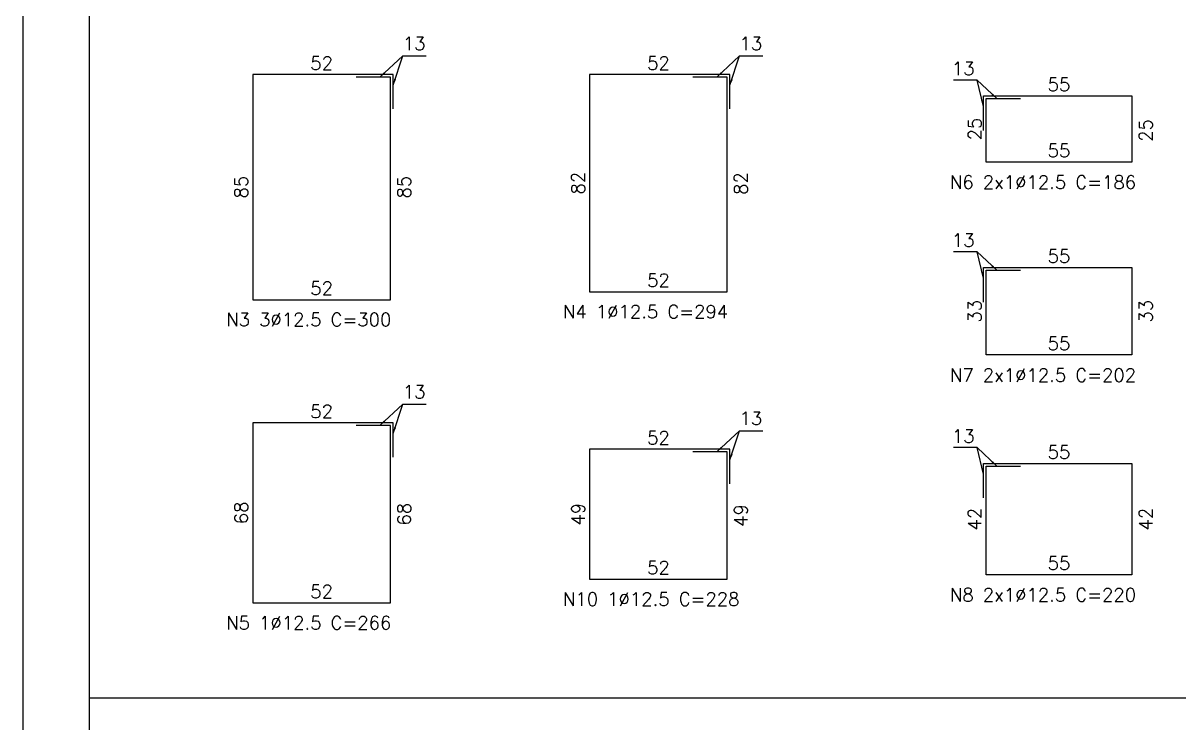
# Model space of a CAD drawing. Header units: centimetres. Extents: x 1658 to 19651, y 8294 to 11444.
# Drawn here: x 12168 to 13477, y 9878 to 10671 of the extents above; entities that cross this region are included whole.
import ezdxf

# ---------------------------------------------------------------- set-up
doc = ezdxf.new("R2010")
doc.units = ezdxf.units.CM
doc.header["$LTSCALE"] = 50
doc.header["$MEASUREMENT"] = 0
doc.header["$PDMODE"] = 67
for name, color, linetype in [('FORMATO-PRECON', 2, 'Continuous'), ('HACHURAS-PRECON', 1, 'Continuous'), ('LINHA-01-PRECON', 1, 'Continuous'), ('LINHA-04-PRECON', 4, 'Continuous'), ('X1', 2, 'Continuous')]:
    doc.layers.add(name, color=color, linetype=linetype)
doc.styles.add('PRECON-ROMANS', font='romans.shx')
doc.styles.get("Standard").update_dxf_attribs({"font": 'romans.shx'})
doc.dimstyles.new('ESC75-25', dxfattribs={"dimscale": 0, "dimtxt": 15, "dimasz": 7, "dimexe": 7, "dimexo": 7, "dimgap": 5.5, "dimtad": 1, "dimdec": 1, "dimlfac": 0.333333, "dimdsep": 46, "dimtxsty": 'Standard', "dimblk": 'ARCHTICK', "dimcen": 0.1, "dimdle": 7, "dimclrd": 256, "dimclre": 256, "dimclrt": 2, "dimadec": 0, "dimazin": 0, "dimtfac": 1, "dimtdec": 1, "dimtix": 1, "dimtmove": 2, "dimatfit": 3, "dimfxl": 1, "dimarcsym": 0})
doc.dimstyles.new('ESC75-75', dxfattribs={"dimscale": 0, "dimtxt": 15, "dimasz": 7, "dimexe": 7, "dimexo": 7, "dimgap": 5.5, "dimtad": 1, "dimdec": 1, "dimdsep": 46, "dimtxsty": 'Standard', "dimblk": 'ARCHTICK', "dimcen": 0.1, "dimdle": 7, "dimclrd": 256, "dimclre": 256, "dimclrt": 2, "dimadec": 0, "dimazin": 0, "dimtfac": 1, "dimtdec": 1, "dimtix": 1, "dimtmove": 2, "dimatfit": 3, "dimfxl": 1, "dimarcsym": 0})

# ---------------------------------------------------------------- blocks, each defined once
blk = doc.blocks.new('*D163')
at = {"layer": 'Defpoints', "color": 0, "linetype": 'Continuous', "transparency": 16777216}
for p in [(12428.4, 10357.2), (12584.4, 10357.2), (12584.4, 10357.2)]:
    blk.add_point(p, dxfattribs=at)
at = {"layer": 'LINHA-01-PRECON', "color": 2, "linetype": 'Continuous', "transparency": 16777216, "insert": (12506.4, 10370.2), "char_height": 15, "attachment_point": 5}
blk.add_mtext('52', dxfattribs=at)
blk = doc.blocks.new('_ArchTick')
at = {"color": 0, "linetype": 'ByBlock', "const_width": 0.15}
blk.add_lwpolyline([(-0.5, -0.5), (0.5, 0.5)], dxfattribs=at)
blk = doc.blocks.new('*D164')
at = {"layer": 'Defpoints', "color": 0, "linetype": 'Continuous', "transparency": 16777216}
for p in [(12428.4, 10612.3), (12428.4, 10612.3), (12428.4, 10357.2)]:
    blk.add_point(p, dxfattribs=at)
at = {"layer": 'LINHA-01-PRECON', "color": 2, "linetype": 'Continuous', "transparency": 16777216, "insert": (12415.4, 10484.8), "char_height": 15, "attachment_point": 5, "rotation": 90}
blk.add_mtext('85', dxfattribs=at)
blk = doc.blocks.new('*D165')
at = {"layer": 'Defpoints', "color": 0, "linetype": 'Continuous', "transparency": 16777216}
for p in [(12584.4, 10612.3), (12584.4, 10612.3), (12584.4, 10357.2)]:
    blk.add_point(p, dxfattribs=at)
at = {"layer": 'LINHA-01-PRECON', "color": 2, "linetype": 'Continuous', "transparency": 16777216, "insert": (12599.8, 10484.8), "char_height": 15, "attachment_point": 5, "rotation": 90}
blk.add_mtext('85', dxfattribs=at)
blk = doc.blocks.new('*D166')
at = {"layer": 'Defpoints', "color": 0, "linetype": 'Continuous', "transparency": 16777216}
for p in [(12428.4, 10612.3), (12584.4, 10612.3), (12584.4, 10612.3)]:
    blk.add_point(p, dxfattribs=at)
at = {"layer": 'LINHA-01-PRECON', "color": 2, "linetype": 'Continuous', "transparency": 16777216, "insert": (12506.4, 10625.3), "char_height": 15, "attachment_point": 5}
blk.add_mtext('52', dxfattribs=at)
blk = doc.blocks.new('*D122')
at = {"layer": 'Defpoints', "color": 0, "linetype": 'Continuous', "transparency": 16777216}
for p in [(12809.8, 10366.2), (12965.8, 10366.2), (12965.8, 10366.2)]:
    blk.add_point(p, dxfattribs=at)
at = {"layer": 'LINHA-01-PRECON', "color": 2, "linetype": 'Continuous', "transparency": 16777216, "insert": (12887.8, 10379.2), "char_height": 15, "attachment_point": 5}
blk.add_mtext('52', dxfattribs=at)
blk = doc.blocks.new('*D123')
at = {"layer": 'Defpoints', "color": 0, "linetype": 'Continuous', "transparency": 16777216}
for p in [(12809.8, 10612.3), (12809.8, 10612.3), (12809.8, 10366.2)]:
    blk.add_point(p, dxfattribs=at)
at = {"layer": 'LINHA-01-PRECON', "color": 2, "linetype": 'Continuous', "transparency": 16777216, "insert": (12796.8, 10489.3), "char_height": 15, "attachment_point": 5, "rotation": 90}
blk.add_mtext('82', dxfattribs=at)
blk = doc.blocks.new('*D124')
at = {"layer": 'Defpoints', "color": 0, "linetype": 'Continuous', "transparency": 16777216}
for p in [(12965.8, 10612.3), (12965.8, 10612.3), (12965.8, 10366.2)]:
    blk.add_point(p, dxfattribs=at)
at = {"layer": 'LINHA-01-PRECON', "color": 2, "linetype": 'Continuous', "transparency": 16777216, "insert": (12981.2, 10488.8), "char_height": 15, "attachment_point": 5, "rotation": 90}
blk.add_mtext('82', dxfattribs=at)
blk = doc.blocks.new('*D125')
at = {"layer": 'Defpoints', "color": 0, "linetype": 'Continuous', "transparency": 16777216}
for p in [(12809.8, 10612.3), (12965.8, 10612.3), (12965.8, 10612.3)]:
    blk.add_point(p, dxfattribs=at)
at = {"layer": 'LINHA-01-PRECON', "color": 2, "linetype": 'Continuous', "transparency": 16777216, "insert": (12887.8, 10625.3), "char_height": 15, "attachment_point": 5}
blk.add_mtext('52', dxfattribs=at)
blk = doc.blocks.new('*D126')
at = {"layer": 'Defpoints', "color": 0, "linetype": 'Continuous', "transparency": 16777216}
for p in [(12428.4, 10013.6), (12584.4, 10013.6), (12584.4, 10013.6)]:
    blk.add_point(p, dxfattribs=at)
at = {"layer": 'LINHA-01-PRECON', "color": 2, "linetype": 'Continuous', "transparency": 16777216, "insert": (12506.4, 10026.6), "char_height": 15, "attachment_point": 5}
blk.add_mtext('52', dxfattribs=at)
blk = doc.blocks.new('*D127')
at = {"layer": 'Defpoints', "color": 0, "linetype": 'Continuous', "transparency": 16777216}
for p in [(12428.4, 10217.7), (12428.4, 10217.7), (12428.4, 10013.6)]:
    blk.add_point(p, dxfattribs=at)
at = {"layer": 'LINHA-01-PRECON', "color": 2, "linetype": 'Continuous', "transparency": 16777216, "insert": (12415.4, 10115.7), "char_height": 15, "attachment_point": 5, "rotation": 90}
blk.add_mtext('68', dxfattribs=at)
blk = doc.blocks.new('*D128')
at = {"layer": 'Defpoints', "color": 0, "linetype": 'Continuous', "transparency": 16777216}
for p in [(12584.4, 10217.7), (12584.4, 10217.7), (12584.4, 10013.6)]:
    blk.add_point(p, dxfattribs=at)
at = {"layer": 'LINHA-01-PRECON', "color": 2, "linetype": 'Continuous', "transparency": 16777216, "insert": (12599.8, 10114.2), "char_height": 15, "attachment_point": 5, "rotation": 90}
blk.add_mtext('68', dxfattribs=at)
blk = doc.blocks.new('*D129')
at = {"layer": 'Defpoints', "color": 0, "linetype": 'Continuous', "transparency": 16777216}
for p in [(12428.4, 10217.7), (12584.4, 10217.7), (12584.4, 10217.7)]:
    blk.add_point(p, dxfattribs=at)
at = {"layer": 'LINHA-01-PRECON', "color": 2, "linetype": 'Continuous', "transparency": 16777216, "insert": (12506.4, 10230.7), "char_height": 15, "attachment_point": 5}
blk.add_mtext('52', dxfattribs=at)
blk = doc.blocks.new('*D130')
at = {"layer": 'Defpoints', "color": 0, "linetype": 'Continuous', "transparency": 16777216}
for p in [(13258.9, 10513.2), (13423.9, 10513.2), (13423.9, 10513.2)]:
    blk.add_point(p, dxfattribs=at)
at = {"layer": 'LINHA-01-PRECON', "color": 2, "linetype": 'Continuous', "transparency": 16777216, "insert": (13341.4, 10526.2), "char_height": 15, "attachment_point": 5}
blk.add_mtext('55', dxfattribs=at)
blk = doc.blocks.new('*D131')
at = {"layer": 'Defpoints', "color": 0, "linetype": 'Continuous', "transparency": 16777216}
for p in [(13423.9, 10588.1), (13423.9, 10588.1), (13423.9, 10513.2)]:
    blk.add_point(p, dxfattribs=at)
at = {"layer": 'LINHA-01-PRECON', "color": 2, "linetype": 'Continuous', "transparency": 16777216, "insert": (13439.8, 10549), "char_height": 15, "attachment_point": 5, "rotation": 90}
blk.add_mtext('25', dxfattribs=at)
blk = doc.blocks.new('*D132')
at = {"layer": 'Defpoints', "color": 0, "linetype": 'Continuous', "transparency": 16777216}
for p in [(13258.9, 10588.1), (13258.9, 10588.1), (13423.9, 10588.1)]:
    blk.add_point(p, dxfattribs=at)
at = {"layer": 'LINHA-01-PRECON', "color": 2, "linetype": 'Continuous', "transparency": 16777216, "insert": (13341.4, 10601.1), "char_height": 15, "attachment_point": 5}
blk.add_mtext('55', dxfattribs=at)
blk = doc.blocks.new('*D133')
at = {"layer": 'Defpoints', "color": 0, "linetype": 'Continuous', "transparency": 16777216}
for p in [(13258.9, 10588.1), (13258.9, 10588.1), (13258.9, 10513.2)]:
    blk.add_point(p, dxfattribs=at)
at = {"layer": 'LINHA-01-PRECON', "color": 2, "linetype": 'Continuous', "transparency": 16777216, "insert": (13245.9, 10550.6), "char_height": 15, "attachment_point": 5, "rotation": 90}
blk.add_mtext('25', dxfattribs=at)
blk = doc.blocks.new('*D142')
at = {"layer": 'Defpoints', "color": 0, "linetype": 'Continuous', "transparency": 16777216}
for p in [(13258.9, 10294.6), (13423.9, 10294.6), (13423.9, 10294.6)]:
    blk.add_point(p, dxfattribs=at)
at = {"layer": 'LINHA-01-PRECON', "color": 2, "linetype": 'Continuous', "transparency": 16777216, "insert": (13341.4, 10307.6), "char_height": 15, "attachment_point": 5}
blk.add_mtext('55', dxfattribs=at)
blk = doc.blocks.new('*D143')
at = {"layer": 'Defpoints', "color": 0, "linetype": 'Continuous', "transparency": 16777216}
for p in [(13423.9, 10393.6), (13423.9, 10393.6), (13423.9, 10294.6)]:
    blk.add_point(p, dxfattribs=at)
at = {"layer": 'LINHA-01-PRECON', "color": 2, "linetype": 'Continuous', "transparency": 16777216, "insert": (13439.8, 10344.1), "char_height": 15, "attachment_point": 5, "rotation": 90}
blk.add_mtext('33', dxfattribs=at)
blk = doc.blocks.new('*D144')
at = {"layer": 'Defpoints', "color": 0, "linetype": 'Continuous', "transparency": 16777216}
for p in [(13258.9, 10393.6), (13258.9, 10393.6), (13423.9, 10393.6)]:
    blk.add_point(p, dxfattribs=at)
at = {"layer": 'LINHA-01-PRECON', "color": 2, "linetype": 'Continuous', "transparency": 16777216, "insert": (13341.4, 10406.6), "char_height": 15, "attachment_point": 5}
blk.add_mtext('55', dxfattribs=at)
blk = doc.blocks.new('*D145')
at = {"layer": 'Defpoints', "color": 0, "linetype": 'Continuous', "transparency": 16777216}
for p in [(13258.9, 10393.6), (13258.9, 10393.6), (13258.9, 10294.6)]:
    blk.add_point(p, dxfattribs=at)
at = {"layer": 'LINHA-01-PRECON', "color": 2, "linetype": 'Continuous', "transparency": 16777216, "insert": (13245.9, 10344.1), "char_height": 15, "attachment_point": 5, "rotation": 90}
blk.add_mtext('33', dxfattribs=at)
blk = doc.blocks.new('*D146')
at = {"layer": 'Defpoints', "color": 0, "linetype": 'Continuous', "transparency": 16777216}
for p in [(13258.9, 10045.7), (13423.9, 10045.7), (13423.9, 10045.7)]:
    blk.add_point(p, dxfattribs=at)
at = {"layer": 'LINHA-01-PRECON', "color": 2, "linetype": 'Continuous', "transparency": 16777216, "insert": (13341.4, 10058.7), "char_height": 15, "attachment_point": 5}
blk.add_mtext('55', dxfattribs=at)
blk = doc.blocks.new('*D147')
at = {"layer": 'Defpoints', "color": 0, "linetype": 'Continuous', "transparency": 16777216}
for p in [(13423.9, 10171.6), (13423.9, 10171.6), (13423.9, 10045.7)]:
    blk.add_point(p, dxfattribs=at)
at = {"layer": 'LINHA-01-PRECON', "color": 2, "linetype": 'Continuous', "transparency": 16777216, "insert": (13439.8, 10108.6), "char_height": 15, "attachment_point": 5, "rotation": 90}
blk.add_mtext('42', dxfattribs=at)
blk = doc.blocks.new('*D148')
at = {"layer": 'Defpoints', "color": 0, "linetype": 'Continuous', "transparency": 16777216}
for p in [(13258.9, 10171.6), (13258.9, 10171.6), (13423.9, 10171.6)]:
    blk.add_point(p, dxfattribs=at)
at = {"layer": 'LINHA-01-PRECON', "color": 2, "linetype": 'Continuous', "transparency": 16777216, "insert": (13341.4, 10184.6), "char_height": 15, "attachment_point": 5}
blk.add_mtext('55', dxfattribs=at)
blk = doc.blocks.new('*D149')
at = {"layer": 'Defpoints', "color": 0, "linetype": 'Continuous', "transparency": 16777216}
for p in [(13258.9, 10171.6), (13258.9, 10171.6), (13258.9, 10045.7)]:
    blk.add_point(p, dxfattribs=at)
at = {"layer": 'LINHA-01-PRECON', "color": 2, "linetype": 'Continuous', "transparency": 16777216, "insert": (13245.9, 10108.6), "char_height": 15, "attachment_point": 5, "rotation": 90}
blk.add_mtext('42', dxfattribs=at)
blk = doc.blocks.new('A$C2E607E54')
at = {"layer": 'FORMATO-PRECON'}
blk.add_lwpolyline([(0, 4200), (2970, 4200), (2970, 0), (0, 0)], close=True, dxfattribs=at)
at = {"layer": 'FORMATO-PRECON', "color": 6}
blk.add_lwpolyline([(100, 3950), (2870, 3950), (2870, 100), (100, 100)], close=True, dxfattribs=at)
blk = doc.blocks.new('*D172')
at = {"layer": 'Defpoints', "color": 0, "linetype": 'Continuous', "transparency": 16777216}
for p in [(12809.8, 10040.6), (12965.8, 10040.6), (12965.8, 10040.6)]:
    blk.add_point(p, dxfattribs=at)
at = {"layer": 'LINHA-01-PRECON', "color": 2, "linetype": 'Continuous', "transparency": 16777216, "insert": (12887.8, 10053.6), "char_height": 15, "attachment_point": 5}
blk.add_mtext('52', dxfattribs=at)
blk = doc.blocks.new('*D173')
at = {"layer": 'Defpoints', "color": 0, "linetype": 'Continuous', "transparency": 16777216}
for p in [(12809.8, 10187.7), (12809.8, 10187.7), (12809.8, 10040.6)]:
    blk.add_point(p, dxfattribs=at)
at = {"layer": 'LINHA-01-PRECON', "color": 2, "linetype": 'Continuous', "transparency": 16777216, "insert": (12796.8, 10114.2), "char_height": 15, "attachment_point": 5, "rotation": 90}
blk.add_mtext('49', dxfattribs=at)
blk = doc.blocks.new('*D174')
at = {"layer": 'Defpoints', "color": 0, "linetype": 'Continuous', "transparency": 16777216}
for p in [(12965.8, 10187.7), (12965.8, 10187.7), (12965.8, 10040.6)]:
    blk.add_point(p, dxfattribs=at)
at = {"layer": 'LINHA-01-PRECON', "color": 2, "linetype": 'Continuous', "transparency": 16777216, "insert": (12981.2, 10112.7), "char_height": 15, "attachment_point": 5, "rotation": 90}
blk.add_mtext('49', dxfattribs=at)
blk = doc.blocks.new('*D175')
at = {"layer": 'Defpoints', "color": 0, "linetype": 'Continuous', "transparency": 16777216}
for p in [(12809.8, 10187.7), (12965.8, 10187.7), (12965.8, 10187.7)]:
    blk.add_point(p, dxfattribs=at)
at = {"layer": 'LINHA-01-PRECON', "color": 2, "linetype": 'Continuous', "transparency": 16777216, "insert": (12887.8, 10200.7), "char_height": 15, "attachment_point": 5}
blk.add_mtext('52', dxfattribs=at)

msp = doc.modelspace()

# ---------------------------------------------------------------- linework, layer by layer
at = {"layer": 'LINHA-01-PRECON'}
msp.add_line((14320.86, 9905.68), (12243.36, 9905.68), dxfattribs=at)
at = {"layer": 'LINHA-04-PRECON'}
for points in [[(12587.44, 10573.33), (12587.44, 10612.33), (12428.44, 10612.33), (12428.44, 10357.22), (12584.44, 10357.22), (12584.44, 10609.33), (12545.44, 10609.33)], [(12968.79, 10573.33), (12968.79, 10612.33), (12809.79, 10612.33), (12809.79, 10366.22), (12965.79, 10366.22), (12965.79, 10609.33), (12926.79, 10609.33)], [(13255.88, 10549.05), (13255.88, 10588.05), (13423.88, 10588.05), (13423.88, 10513.16), (13258.88, 10513.16), (13258.88, 10585.05), (13297.88, 10585.05)], [(13255.88, 10354.56), (13255.88, 10393.56), (13423.88, 10393.56), (13423.88, 10294.65), (13258.88, 10294.65), (13258.88, 10390.56), (13297.88, 10390.56)], [(12587.44, 10178.72), (12587.44, 10217.72), (12428.44, 10217.72), (12428.44, 10013.61), (12584.44, 10013.61), (12584.44, 10214.72), (12545.44, 10214.72)], [(12968.79, 10148.72), (12968.79, 10187.72), (12809.79, 10187.72), (12809.79, 10040.61), (12965.79, 10040.61), (12965.79, 10184.72), (12926.79, 10184.72)], [(13255.88, 10132.59), (13255.88, 10171.59), (13423.88, 10171.59), (13423.88, 10045.66), (13258.88, 10045.66), (13258.88, 10168.59), (13297.88, 10168.59)]]:
    msp.add_lwpolyline(points, dxfattribs=at)

# ---------------------------------------------------------------- block references
at = {"layer": 'HACHURAS-PRECON', "xscale": 0.7499999999999996, "yscale": 0.7499999999999996, "zscale": 0.7499999999999996}
msp.add_blockref('A$C2E607E54', (12168.36, 8293.94), dxfattribs=at)

# ---------------------------------------------------------------- texts
at = {"layer": 'LINHA-01-PRECON', "color": 2, "linetype": 'Continuous', "char_height": 15, "attachment_point": 5}
for insert in [(12611.11, 10647.46), (12992.46, 10647.46), (13232.94, 10619.14), (13232.94, 10424.64), (12611.11, 10252.84), (12992.46, 10222.84), (13232.94, 10202.68)]:
    msp.add_mtext('13', dxfattribs=dict(at, insert=insert))
at = {"layer": 'X1', "style": 'PRECON-ROMANS'}
for s, p in [('N6 2x1%%C12.5 C=186', (13217.78, 10482.79)), ('N3 3%%C12.5 C=300', (12398.27, 10327.15)), ('N4 1%%C12.5 C=294', (12779.62, 10336.15)), ('N7 2x1%%C12.5 C=202', (13217.78, 10264.28)), ('N10 1%%C12.5 C=228', (12779.62, 10010.54)), ('N8 2x1%%C12.5 C=220', (13217.78, 10015.29)), ('N5 1%%C12.5 C=266', (12398.27, 9983.54))]:
    msp.add_text(s, height=15, dxfattribs=at).set_placement(p)

# ---------------------------------------------------------------- dimensions: what is measured, and where the dimension line sits
at = {"layer": 'LINHA-01-PRECON', "linetype": 'Continuous'}
for base, p1, p2, picture, middle in [((12584.44, 10612.33), (12428.44, 10612.33), (12584.44, 10612.33), '*D166', (12506.44, 10625.33)), ((12965.79, 10612.33), (12809.79, 10612.33), (12965.79, 10612.33), '*D125', (12887.79, 10625.33)), ((13258.88, 10588.05), (13423.88, 10588.05), (13258.88, 10588.05), '*D132', (13341.38, 10601.05)), ((13423.88, 10513.16), (13258.88, 10513.16), (13423.88, 10513.16), '*D130', (13341.38, 10526.16)), ((13258.88, 10393.56), (13423.88, 10393.56), (13258.88, 10393.56), '*D144', (13341.38, 10406.56)), ((12584.44, 10357.22), (12428.44, 10357.22), (12584.44, 10357.22), '*D163', (12506.44, 10370.22)), ((12965.79, 10366.22), (12809.79, 10366.22), (12965.79, 10366.22), '*D122', (12887.79, 10379.22)), ((13423.88, 10294.65), (13258.88, 10294.65), (13423.88, 10294.65), '*D142', (13341.38, 10307.65)), ((12584.44, 10217.72), (12428.44, 10217.72), (12584.44, 10217.72), '*D129', (12506.44, 10230.72)), ((12965.79, 10187.72), (12809.79, 10187.72), (12965.79, 10187.72), '*D175', (12887.79, 10200.72)), ((13258.88, 10171.59), (13423.88, 10171.59), (13258.88, 10171.59), '*D148', (13341.38, 10184.59)), ((13423.88, 10045.66), (13258.88, 10045.66), (13423.88, 10045.66), '*D146', (13341.38, 10058.66)), ((12965.79, 10040.61), (12809.79, 10040.61), (12965.79, 10040.61), '*D172', (12887.79, 10053.61)), ((12584.44, 10013.61), (12428.44, 10013.61), (12584.44, 10013.61), '*D126', (12506.44, 10026.61))]:
    dim = msp.add_linear_dim(base=base, p1=p1, p2=p2, dimstyle='ESC75-25', override={"dimscale": 1, "dimse1": 1, "dimse2": 1, "dimsd1": 1, "dimsd2": 1}, dxfattribs=at)
    dim.commit()
    dim.dimension.update_dxf_attribs({"geometry": picture, "text_midpoint": middle})
for base, p1, p2, picture, middle in [((12428.44, 10612.33), (12428.44, 10357.22), (12428.44, 10612.33), '*D164', (12415.44, 10484.77)), ((12809.79, 10612.33), (12809.79, 10366.22), (12809.79, 10612.33), '*D123', (12796.79, 10489.27)), ((13258.88, 10588.05), (13258.88, 10513.16), (13258.88, 10588.05), '*D133', (13245.88, 10550.61)), ((13258.88, 10393.56), (13258.88, 10294.65), (13258.88, 10393.56), '*D145', (13245.88, 10344.1)), ((12428.44, 10217.72), (12428.44, 10013.61), (12428.44, 10217.72), '*D127', (12415.44, 10115.66)), ((12809.79, 10187.72), (12809.79, 10040.61), (12809.79, 10187.72), '*D173', (12796.79, 10114.16)), ((13258.88, 10171.59), (13258.88, 10045.66), (13258.88, 10171.59), '*D149', (13245.88, 10108.63))]:
    dim = msp.add_linear_dim(base=base, p1=p1, p2=p2, angle=90, dimstyle='ESC75-25', override={"dimscale": 1, "dimse1": 1, "dimse2": 1, "dimsd1": 1, "dimsd2": 1}, dxfattribs=at)
    dim.commit()
    dim.dimension.update_dxf_attribs({"geometry": picture, "text_midpoint": middle})
for base, p1, p2, picture, middle in [((12584.44, 10612.33), (12584.44, 10357.22), (12584.44, 10612.33), '*D165', (12599.83, 10484.77)), ((12965.79, 10612.33), (12965.79, 10366.22), (12965.79, 10612.33), '*D124', (12981.19, 10488.77)), ((13423.88, 10588.05), (13423.88, 10513.16), (13423.88, 10588.05), '*D131', (13439.84, 10549.04)), ((13423.88, 10393.56), (13423.88, 10294.65), (13423.88, 10393.56), '*D143', (13439.84, 10344.1)), ((12584.44, 10217.72), (12584.44, 10013.61), (12584.44, 10217.72), '*D128', (12599.83, 10114.16)), ((12965.79, 10187.72), (12965.79, 10040.61), (12965.79, 10187.72), '*D174', (12981.19, 10112.66)), ((13423.88, 10171.59), (13423.88, 10045.66), (13423.88, 10171.59), '*D147', (13439.84, 10108.63))]:
    dim = msp.add_linear_dim(base=base, p1=p1, p2=p2, angle=90, dimstyle='ESC75-25', override={"dimscale": 1, "dimse1": 1, "dimse2": 1, "dimsd1": 1, "dimsd2": 1}, dxfattribs=at)
    dim.commit()
    dim.dimension.update_dxf_attribs({"geometry": picture, "text_midpoint": middle, "dimtype": 160})

# ---------------------------------------------------------------- leaders
for points in [[(12572.44, 10609.33), (12598.38, 10633.4)], [(12587.44, 10600.33), (12598.38, 10633.4), (12624.58, 10633.4)], [(12953.79, 10609.33), (12979.73, 10633.4)], [(12968.79, 10600.33), (12979.73, 10633.4), (13005.94, 10633.4)], [(13255.88, 10576.05), (13248.83, 10606.06), (13221.79, 10606.06)], [(13270.88, 10585.05), (13248.83, 10606.06)], [(13255.88, 10381.56), (13248.83, 10411.56), (13221.79, 10411.56)], [(13270.88, 10390.56), (13248.83, 10411.56)], [(12572.44, 10214.72), (12598.38, 10238.78)], [(12587.44, 10205.72), (12598.38, 10238.78), (12624.58, 10238.78)], [(12953.79, 10184.72), (12979.73, 10208.78)], [(12968.79, 10175.72), (12979.73, 10208.78), (13005.94, 10208.78)], [(13255.88, 10159.59), (13248.83, 10189.6), (13221.79, 10189.6)], [(13270.88, 10168.59), (13248.83, 10189.6)]]:
    msp.add_leader(points, dimstyle='ESC75-75', override={"dimscale": 1, "dimtad": 0}, dxfattribs=at)

doc.saveas('drawing.dxf')
